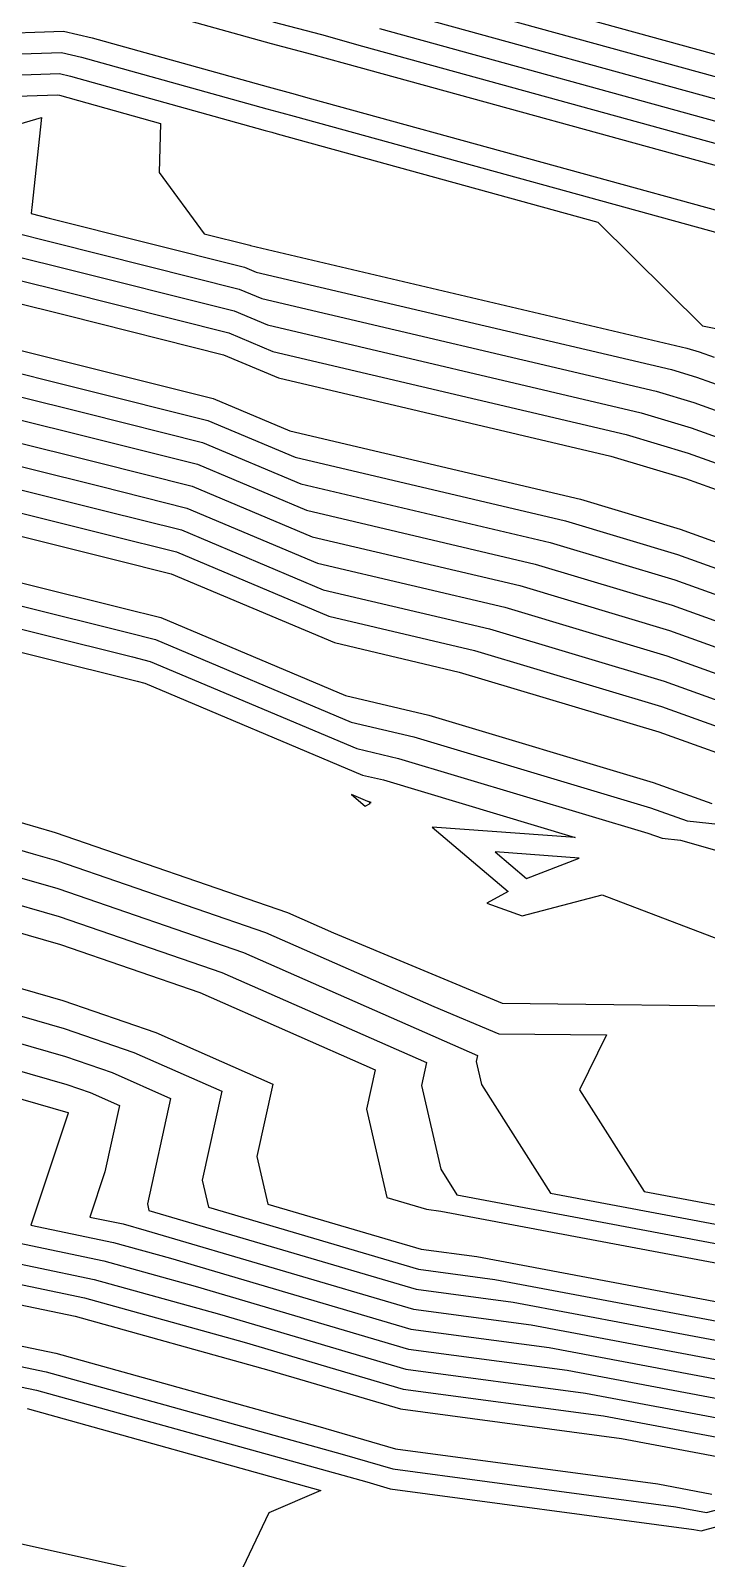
# Model space of a CAD drawing. Header units: millimetres. Extents: x 1157528 to 1158127, y 1280646 to 1281429.
# Drawn here: x 1157926.3 to 1157956.2, y 1280923.2 to 1280991 of the extents above; entities that cross this region are included whole.
import ezdxf

# ---------------------------------------------------------------- set-up
doc = ezdxf.new("R2010")
doc.units = ezdxf.units.MM
doc.layers.add('OCTUBRE', color=31, linetype='Continuous')

msp = doc.modelspace()

# ---------------------------------------------------------------- linework, layer by layer
at = {"layer": 'OCTUBRE', "flags": 128}
for points, elevation in [([(1157944, 1280993.374), (1157957.19, 1280989.743)], 397), ([(1157929.967, 1280992.322), (1157936.928, 1280990.381), (1157938.71, 1280989.907), (1157940.219, 1280989.488), (1157958.584, 1280984.433)], 399.5), ([(1157943.244, 1280992.597), (1157957.469, 1280988.681)], 397.5), ([(1157942.488, 1280991.819), (1157957.747, 1280987.619)], 398), ([(1157936.995, 1280991.346), (1157939.151, 1280990.772), (1157940.976, 1280990.265), (1157958.305, 1280985.495)], 399), ([(1157941.732, 1280991.042), (1157958.026, 1280986.557)], 398.5), ([(1157920.94, 1280990.692), (1157927.72, 1280990.921), (1157928.996, 1280990.627), (1157936.794, 1280988.453), (1157937.83, 1280988.177), (1157938.707, 1280987.933), (1157959.141, 1280982.309)], 400.5), ([(1157920.478, 1280989.74), (1157927.63, 1280989.982), (1157928.511, 1280989.779), (1157936.727, 1280987.489), (1157937.39, 1280987.312), (1157937.951, 1280987.156), (1157959.42, 1280981.246)], 401), ([(1157920.016, 1280988.788), (1157927.541, 1280989.043), (1157928.025, 1280988.931), (1157936.66, 1280986.524), (1157936.95, 1280986.447), (1157937.195, 1280986.379), (1157951.413, 1280982.465), (1157956.047, 1280977.86), (1157971.364, 1280974.767)], 401.5), ([(1157920.712, 1280987.876), (1157927.451, 1280988.104), (1157927.54, 1280988.084), (1157932.019, 1280986.835), (1157931.958, 1280984.661), (1157933.961, 1280981.944), (1157935.978, 1280981.439), (1157936.011, 1280981.425), (1157955.345, 1280976.881), (1157955.895, 1280976.716), (1157956.564, 1280976.475)], 402), ([(1157919.205, 1280984.89), (1157926.745, 1280987.098), (1157926.311, 1280983.112), (1157926.297, 1280982.99), (1157926.281, 1280982.839), (1157927.089, 1280982.638), (1157935.745, 1280980.468), (1157936.259, 1280980.251), (1157954.672, 1280975.923), (1157955.776, 1280975.593), (1157957.116, 1280975.111)], 402.5), ([(1157925.419, 1280982.025), (1157927.294, 1280981.558), (1157935.513, 1280979.497), (1157936.507, 1280979.078), (1157954, 1280974.966), (1157955.657, 1280974.47), (1157957.668, 1280973.747)], 403), ([(1157924.558, 1280981.21), (1157927.499, 1280980.477), (1157935.28, 1280978.526), (1157936.755, 1280977.904), (1157953.328, 1280974.009), (1157955.537, 1280973.347), (1157958.22, 1280972.382)], 403.5), ([(1157923.696, 1280980.395), (1157927.704, 1280979.397), (1157935.048, 1280977.556), (1157937.003, 1280976.731), (1157952.656, 1280973.052), (1157955.418, 1280972.224), (1157958.772, 1280971.018)], 404), ([(1157922.835, 1280979.58), (1157927.909, 1280978.316), (1157934.815, 1280976.585), (1157937.25, 1280975.557), (1157951.984, 1280972.094), (1157955.299, 1280971.101), (1157959.324, 1280969.654)], 404.5), ([(1157921.112, 1280977.95), (1157928.318, 1280976.155), (1157934.351, 1280974.643), (1157937.746, 1280973.21), (1157950.64, 1280970.18), (1157955.06, 1280968.856), (1157960.428, 1280966.925)], 405.5), ([(1157920.25, 1280977.136), (1157928.523, 1280975.075), (1157934.118, 1280973.672), (1157937.994, 1280972.037), (1157949.967, 1280969.223), (1157954.941, 1280967.733), (1157960.98, 1280965.561)], 406), ([(1157919.389, 1280976.321), (1157928.728, 1280973.994), (1157933.886, 1280972.701), (1157938.241, 1280970.864), (1157949.295, 1280968.265), (1157954.822, 1280966.61), (1157961.532, 1280964.197)], 406.5), ([(1157918.527, 1280975.506), (1157928.933, 1280972.914), (1157933.653, 1280971.73), (1157938.489, 1280969.69), (1157948.623, 1280967.308), (1157954.702, 1280965.487), (1157962.084, 1280962.832)], 407), ([(1157917.666, 1280974.691), (1157929.138, 1280971.833), (1157933.421, 1280970.76), (1157938.737, 1280968.517), (1157947.951, 1280966.351), (1157954.583, 1280964.364), (1157962.636, 1280961.468)], 407.5), ([(1157916.804, 1280973.876), (1157929.343, 1280970.753), (1157933.188, 1280969.789), (1157938.985, 1280967.343), (1157947.279, 1280965.394), (1157954.464, 1280963.241), (1157961.929, 1280960.556)], 408), ([(1157915.943, 1280973.061), (1157929.547, 1280969.672), (1157932.956, 1280968.818), (1157939.233, 1280966.17), (1157946.607, 1280964.436), (1157954.344, 1280962.118), (1157960.835, 1280959.784)], 408.5), ([(1157915.081, 1280972.247), (1157929.752, 1280968.592), (1157932.723, 1280967.847), (1157939.48, 1280964.996), (1157945.935, 1280963.479), (1157954.225, 1280960.995), (1157959.74, 1280959.012)], 409), ([(1157914.22, 1280971.432), (1157929.957, 1280967.511), (1157932.491, 1280966.876), (1157939.728, 1280963.823), (1157945.263, 1280962.522), (1157954.106, 1280959.873), (1157958.645, 1280958.24)], 409.5), ([(1157912.497, 1280969.802), (1157930.367, 1280965.35), (1157932.026, 1280964.934), (1157940.224, 1280961.476), (1157943.918, 1280960.607), (1157953.867, 1280957.627), (1157956.455, 1280956.696)], 410.5), ([(1157911.635, 1280968.987), (1157930.572, 1280964.27), (1157931.793, 1280963.964), (1157940.472, 1280960.302), (1157943.246, 1280959.65), (1157953.748, 1280956.504), (1157955.36, 1280955.924), (1157957.414, 1280955.697)], 411), ([(1157910.774, 1280968.172), (1157930.777, 1280963.189), (1157931.561, 1280962.993), (1157940.719, 1280959.129), (1157942.574, 1280958.693), (1157953.629, 1280955.381), (1157954.265, 1280955.152), (1157955.076, 1280955.063), (1157971.133, 1280950.499)], 411.5), ([(1157909.912, 1280967.358), (1157930.981, 1280962.109), (1157931.329, 1280962.022), (1157940.967, 1280957.955), (1157941.902, 1280957.736), (1157950.405, 1280955.188), (1157944.063, 1280955.646), (1157947.426, 1280952.792), (1157946.481, 1280952.282), (1157948.058, 1280951.722), (1157951.596, 1280952.645), (1157961.098, 1280949.031)], 412), ([(1157905.985, 1280961.652), (1157927.195, 1280955.457), (1157927.355, 1280955.411), (1157937.649, 1280951.863), (1157939.694, 1280950.963), (1157947.17, 1280947.846), (1157959.536, 1280947.694)], 412.5), ([(1157906.599, 1280960.243), (1157926.38, 1280954.466), (1157927.411, 1280954.169), (1157936.677, 1280950.976), (1157944.13, 1280947.694), (1157947.014, 1280946.492), (1157951.784, 1280946.434), (1157950.592, 1280944.004), (1157953.455, 1280939.504), (1157960.007, 1280938.272)], 413), ([(1157925.565, 1280953.475), (1157927.468, 1280952.928), (1157935.704, 1280950.089), (1157946.072, 1280945.524), (1157946.012, 1280945.252), (1157946.245, 1280944.243), (1157949.308, 1280939.426), (1157959.771, 1280937.46)], 413.5), ([(1157924.75, 1280952.485), (1157927.524, 1280951.687), (1157934.731, 1280949.203), (1157943.805, 1280945.208), (1157943.583, 1280944.202), (1157944.441, 1280940.482), (1157945.162, 1280939.348), (1157959.534, 1280936.647)], 414), ([(1157923.935, 1280951.494), (1157927.58, 1280950.445), (1157933.759, 1280948.316), (1157941.537, 1280944.891), (1157941.153, 1280943.152), (1157942.059, 1280939.226), (1157943.806, 1280938.711), (1157944.44, 1280938.627), (1157959.297, 1280935.835)], 414.5), ([(1157922.305, 1280949.513), (1157927.692, 1280947.963), (1157931.813, 1280946.542), (1157937.002, 1280944.258), (1157936.294, 1280941.053), (1157936.781, 1280938.941), (1157943.577, 1280936.941), (1157946.044, 1280936.611), (1157958.824, 1280934.21)], 415.5), ([(1157921.49, 1280948.522), (1157927.748, 1280946.721), (1157930.841, 1280945.656), (1157934.734, 1280943.942), (1157933.865, 1280940.003), (1157934.142, 1280938.799), (1157943.463, 1280936.055), (1157946.846, 1280935.604), (1157958.587, 1280933.397)], 416), ([(1157920.675, 1280947.531), (1157927.804, 1280945.48), (1157929.868, 1280944.769), (1157932.466, 1280943.625), (1157931.435, 1280938.953), (1157931.503, 1280938.657), (1157943.349, 1280935.17), (1157947.648, 1280934.596), (1157958.35, 1280932.585)], 416.5), ([(1157919.86, 1280946.541), (1157927.861, 1280944.239), (1157928.895, 1280943.882), (1157930.198, 1280943.308), (1157929.549, 1280940.368), (1157928.881, 1280938.367), (1157930.356, 1280938.059), (1157931.376, 1280937.776), (1157943.235, 1280934.285), (1157948.45, 1280933.588), (1157958.113, 1280931.772)], 417), ([(1157919.045, 1280945.55), (1157927.917, 1280942.997), (1157927.923, 1280942.995), (1157927.931, 1280942.992), (1157927.927, 1280942.974), (1157926.267, 1280938.005), (1157929.931, 1280937.241), (1157932.464, 1280936.537), (1157943.12, 1280933.399), (1157949.252, 1280932.581), (1157957.877, 1280930.96)], 417.5), ([(1157923.653, 1280937.644), (1157929.506, 1280936.422), (1157933.551, 1280935.297), (1157943.006, 1280932.514), (1157950.054, 1280931.573), (1157957.64, 1280930.147)], 418), ([(1157918.425, 1280936.92), (1157928.655, 1280934.785), (1157935.727, 1280932.819), (1157942.777, 1280930.743), (1157951.657, 1280929.558), (1157957.167, 1280928.522)], 419), ([(1157921.039, 1280937.282), (1157929.08, 1280935.604), (1157934.639, 1280934.058), (1157942.892, 1280931.629), (1157950.856, 1280930.565), (1157957.403, 1280929.335)], 418.5), ([(1157915.811, 1280936.559), (1157928.229, 1280933.966), (1157936.814, 1280931.58), (1157942.663, 1280929.858), (1157952.459, 1280928.55), (1157956.93, 1280927.71)], 419.5), ([(1157918.705, 1280934.14), (1157927.379, 1280932.329), (1157938.99, 1280929.102), (1157942.435, 1280928.087), (1157954.063, 1280926.535), (1157956.456, 1280926.085)], 420.5), ([(1157920.69, 1280932.818), (1157926.953, 1280931.511), (1157940.077, 1280927.862), (1157942.32, 1280927.202), (1157954.865, 1280925.527), (1157956.22, 1280925.272), (1157961.63, 1280926.693)], 421), ([(1157922.676, 1280931.496), (1157926.528, 1280930.692), (1157941.165, 1280926.623), (1157942.206, 1280926.317), (1157955.667, 1280924.519), (1157955.983, 1280924.46), (1157957.244, 1280924.791), (1157966.2, 1280926.986), (1157968.266, 1280926.958), (1157969.905, 1280926.114), (1157971.263, 1280921.937)], 421.5), ([(1157926.102, 1280929.874), (1157939.131, 1280926.252), (1157936.817, 1280925.254), (1157935.526, 1280922.523)], 422), ([(1157925.525, 1280923.955), (1157940.741, 1280920.572)], 422.5)]:
    msp.add_lwpolyline(points, dxfattribs=dict(at, elevation=elevation))
for points, elevation in [([(1157941.23, 1280956.778), (1157941.215, 1280956.782), (1157940.493, 1280957.086), (1157941.089, 1280956.578), (1157941.317, 1280956.7), (1157941.264, 1280956.745), (1157941.364, 1280956.738), (1157941.23, 1280956.778)], 412.5), ([(1157948.244, 1280953.373), (1157950.574, 1280954.278), (1157946.861, 1280954.546), (1157948.244, 1280953.373)], 411.5)]:
    msp.add_lwpolyline(points, close=True, dxfattribs=dict(at, elevation=elevation))

doc.saveas('drawing.dxf')
